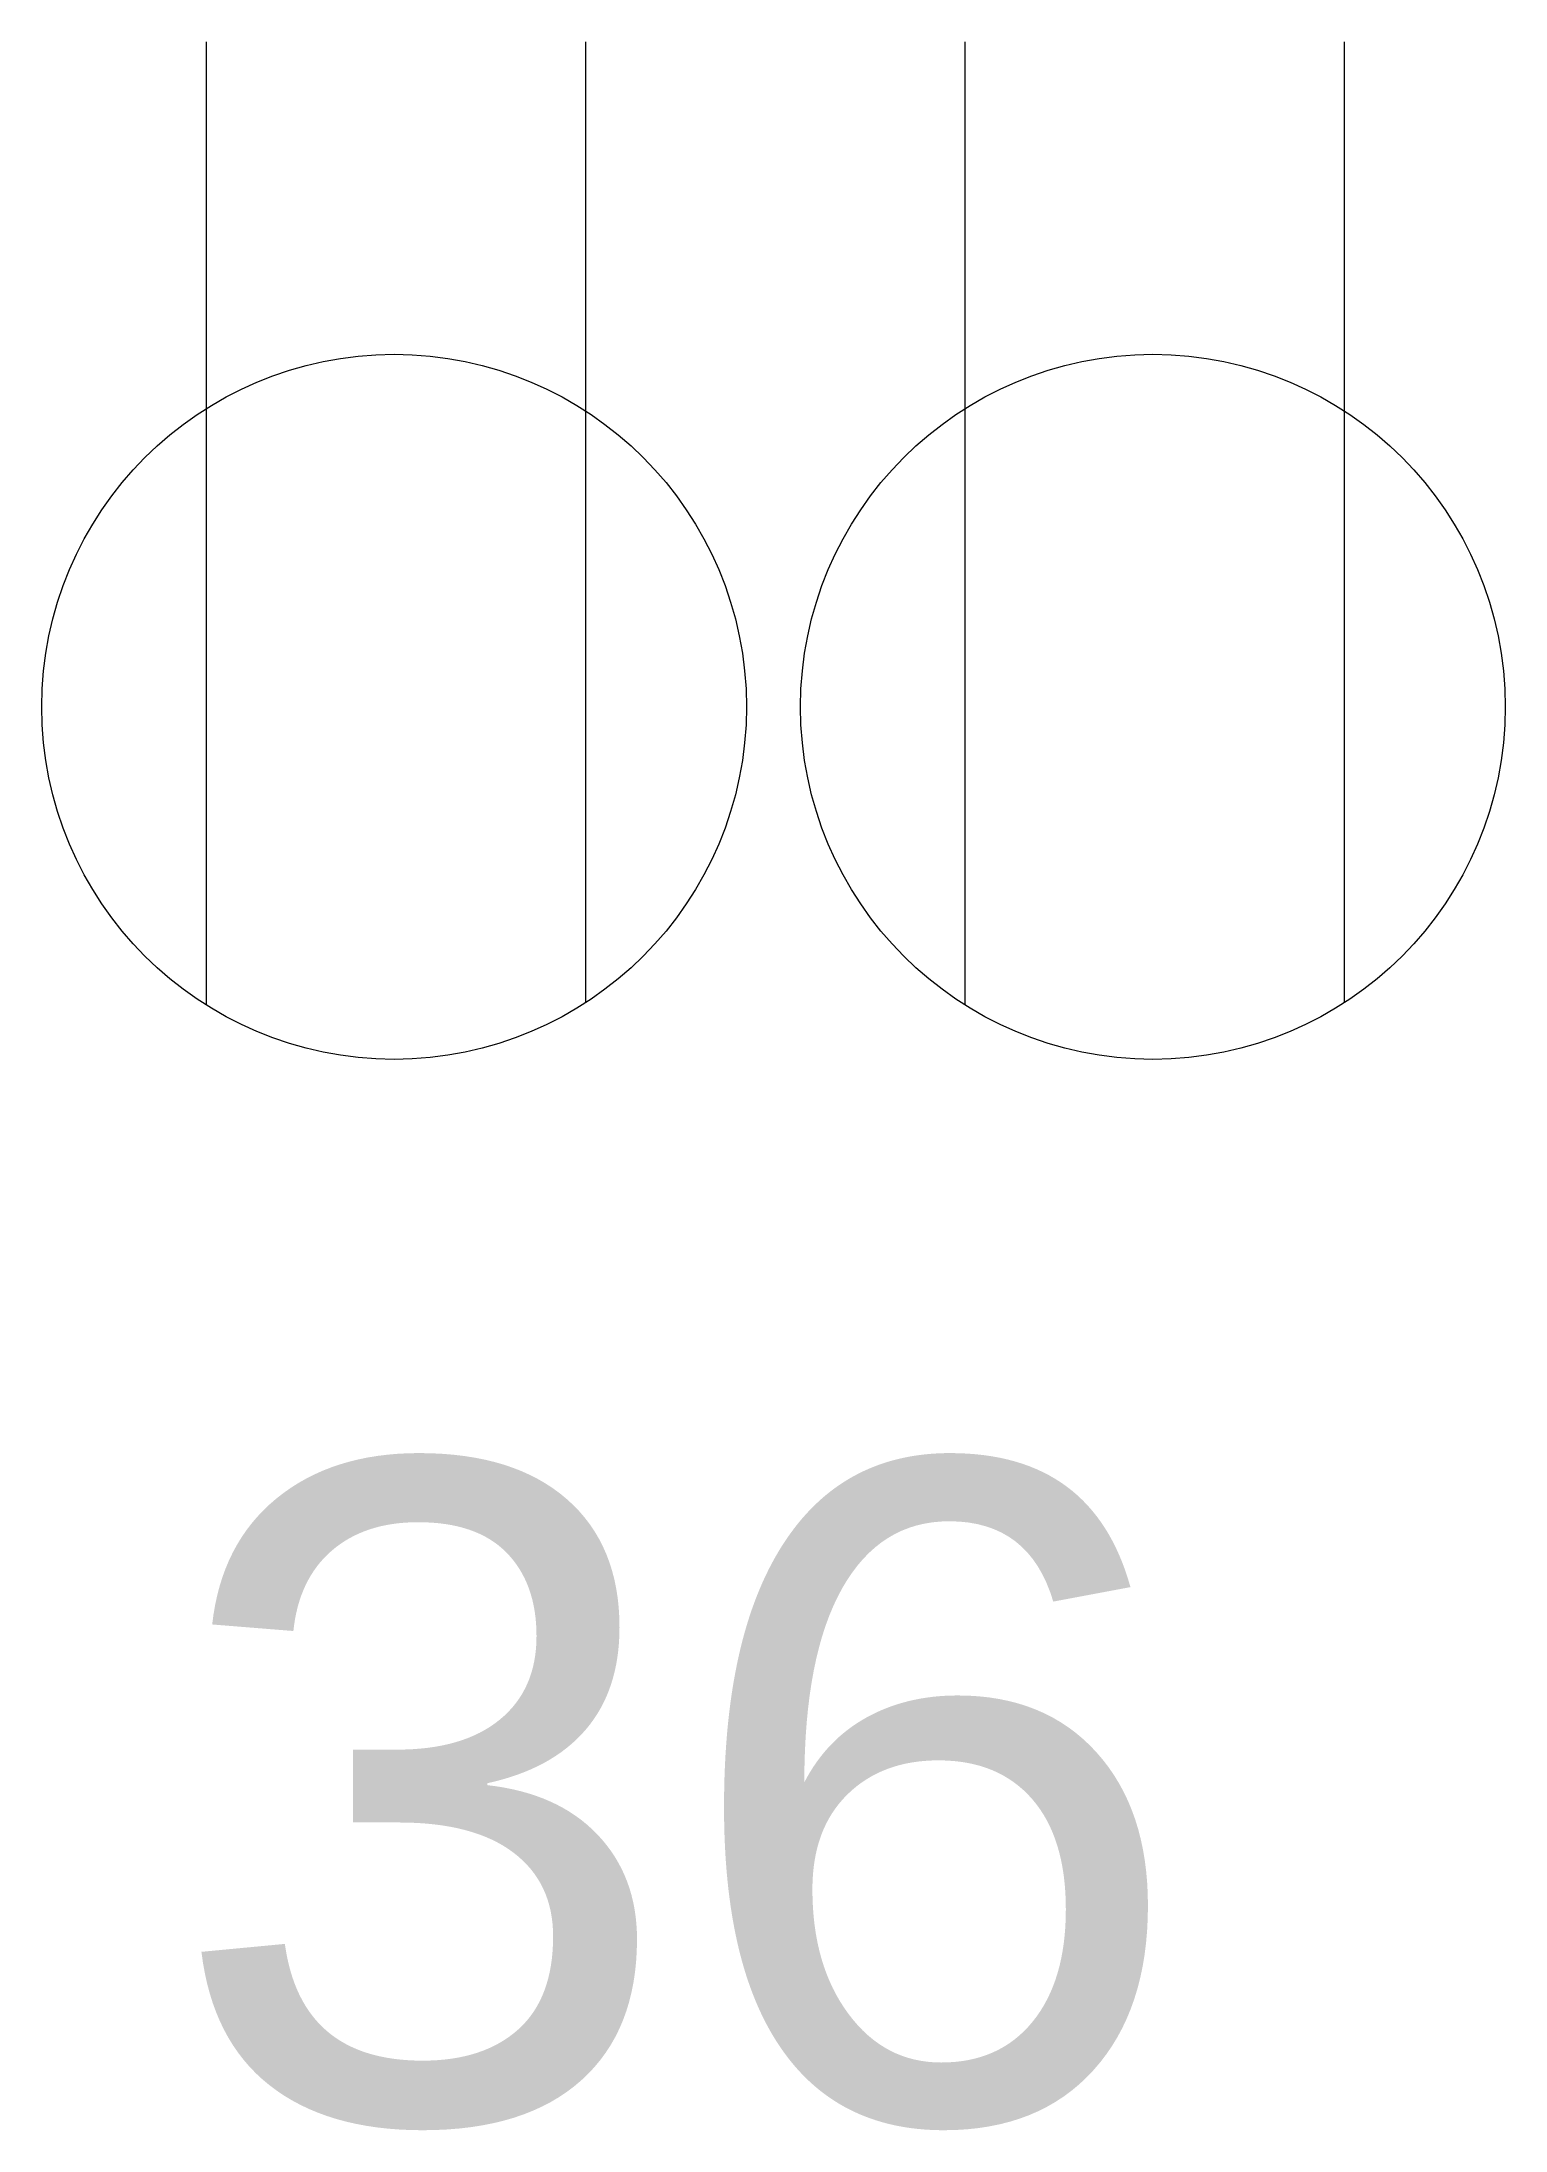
# Model space of a CAD drawing. Header units: inches. Extents: x 84 to 317, y 346 to 356.
# Drawn here: x 84.19 to 90.86, y 345.99 to 355.51 of the extents above; entities outside this region: 1.
import ezdxf
from ezdxf.enums import TextEntityAlignment as Align

# ---------------------------------------------------------------- set-up
doc = ezdxf.new("R2010")
doc.units = ezdxf.units.IN
doc.header["$MEASUREMENT"] = 0
doc.layers.get('0').update_dxf_attribs({"lineweight": 9})
doc.layers.add('E102-2nd-floor-electrical', color=7, linetype='Continuous', lineweight=9)
doc.layers.get('0').off()
doc.styles.add('Reg', font='Arial.ttf', dxfattribs={"height": 3})

# ---------------------------------------------------------------- blocks, each defined once
blk = doc.blocks.new('duplex')
at = {"style": 'Reg'}
blk.add_attdef('ID', text='', height=3, dxfattribs=at).set_placement((292.5485, 61.4623), align=Align.MIDDLE_CENTER)
blk = doc.blocks.new('switch')
at = {"layer": 'E102-2nd-floor-electrical'}
for p, q in [((44, 1.6079), (44, 1.9796)), ((44, -1.763), (44, -2.1348))]:
    blk.add_line(p, q, dxfattribs=at)
for centre, start, end in [((44, 0.7683), 360, 270), ((44, -0.911), 0, 90), ((44, -0.9233), 180, 0)]:
    blk.add_arc(centre, 0.8396, start, end, dxfattribs=at)
at = {"style": 'Reg'}
blk.add_attdef('ID', text='', height=4.5, dxfattribs=at).set_placement((43.9946, 2.4075), align=Align.CENTER)

msp = doc.modelspace()

# ---------------------------------------------------------------- linework, layer by layer
at = {"layer": 'E102-2nd-floor-electrical'}
for p, q in [((84.9345, 355.5131), (84.9345, 351.1216)), ((86.665, 355.5131), (86.665, 351.1312)), ((88.3955, 355.5131), (88.3955, 351.1216)), ((90.126, 355.5131), (90.126, 351.1312))]:
    msp.add_line(p, q, dxfattribs=at)
for centre in [(85.7923, 352.4808), (89.2532, 352.4808)]:
    msp.add_circle(centre, 1.6072, dxfattribs=at)

# ---------------------------------------------------------------- block references
ref = msp.add_blockref('switch', (358.3712, 353.3783), dxfattribs=dict(at, rotation=180))
ref.add_attrib('ID', '80', dxfattribs={"layer": '0', "height": 3, "style": 'Reg'}).set_placement((314.3766, 350.9708), align=Align.TOP_CENTER)
msp.add_blockref('duplex', (-205.4642, 286.0714), dxfattribs=at).add_auto_attribs({'ID': '36'})

doc.saveas('drawing.dxf')
